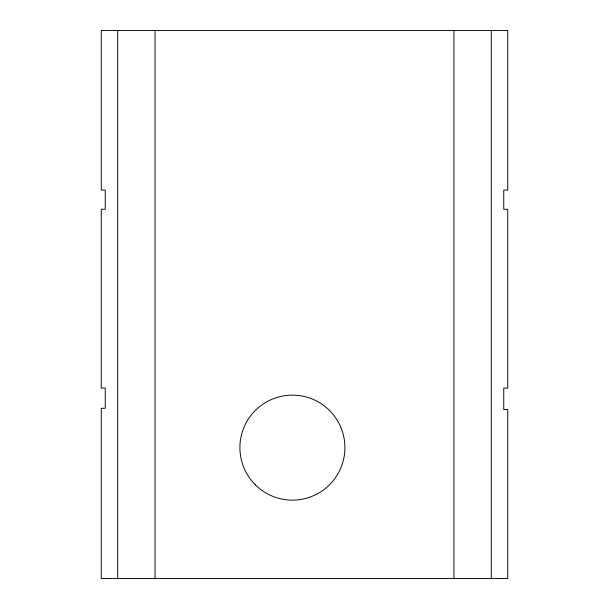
<?xml version="1.0" encoding="UTF-8"?>
<svg xmlns="http://www.w3.org/2000/svg" width="609" height="609" viewBox="0 0 609 609"><rect width="100%" height="100%" fill="white"/><g stroke="black" fill="none" stroke-linecap="round" stroke-linejoin="round"><path stroke-width="0.91" d="M491.303 30.45L491.303 578.55M453.941 30.45L453.941 578.55M155.059 30.45L155.059 578.55M117.697 30.45L117.697 578.55M507.731 30.45L101.269 30.45L101.269 190.099L105.243 190.099L105.243 209.283L101.269 209.283L101.269 388.108L105.243 388.108L105.243 408.281L101.269 408.281L101.269 578.55L507.731 578.55L507.731 409.454L503.757 409.454L503.757 388.108L507.731 388.108L507.731 209.283L503.757 209.283L503.757 190.099L507.731 190.099L507.731 30.45M255.285 484.764A52.503 52.503 0 0 0 343.126 461.226A52.503 52.503 0 0 0 278.823 396.923A52.503 52.503 0 0 0 255.285 484.764"/></g></svg>
